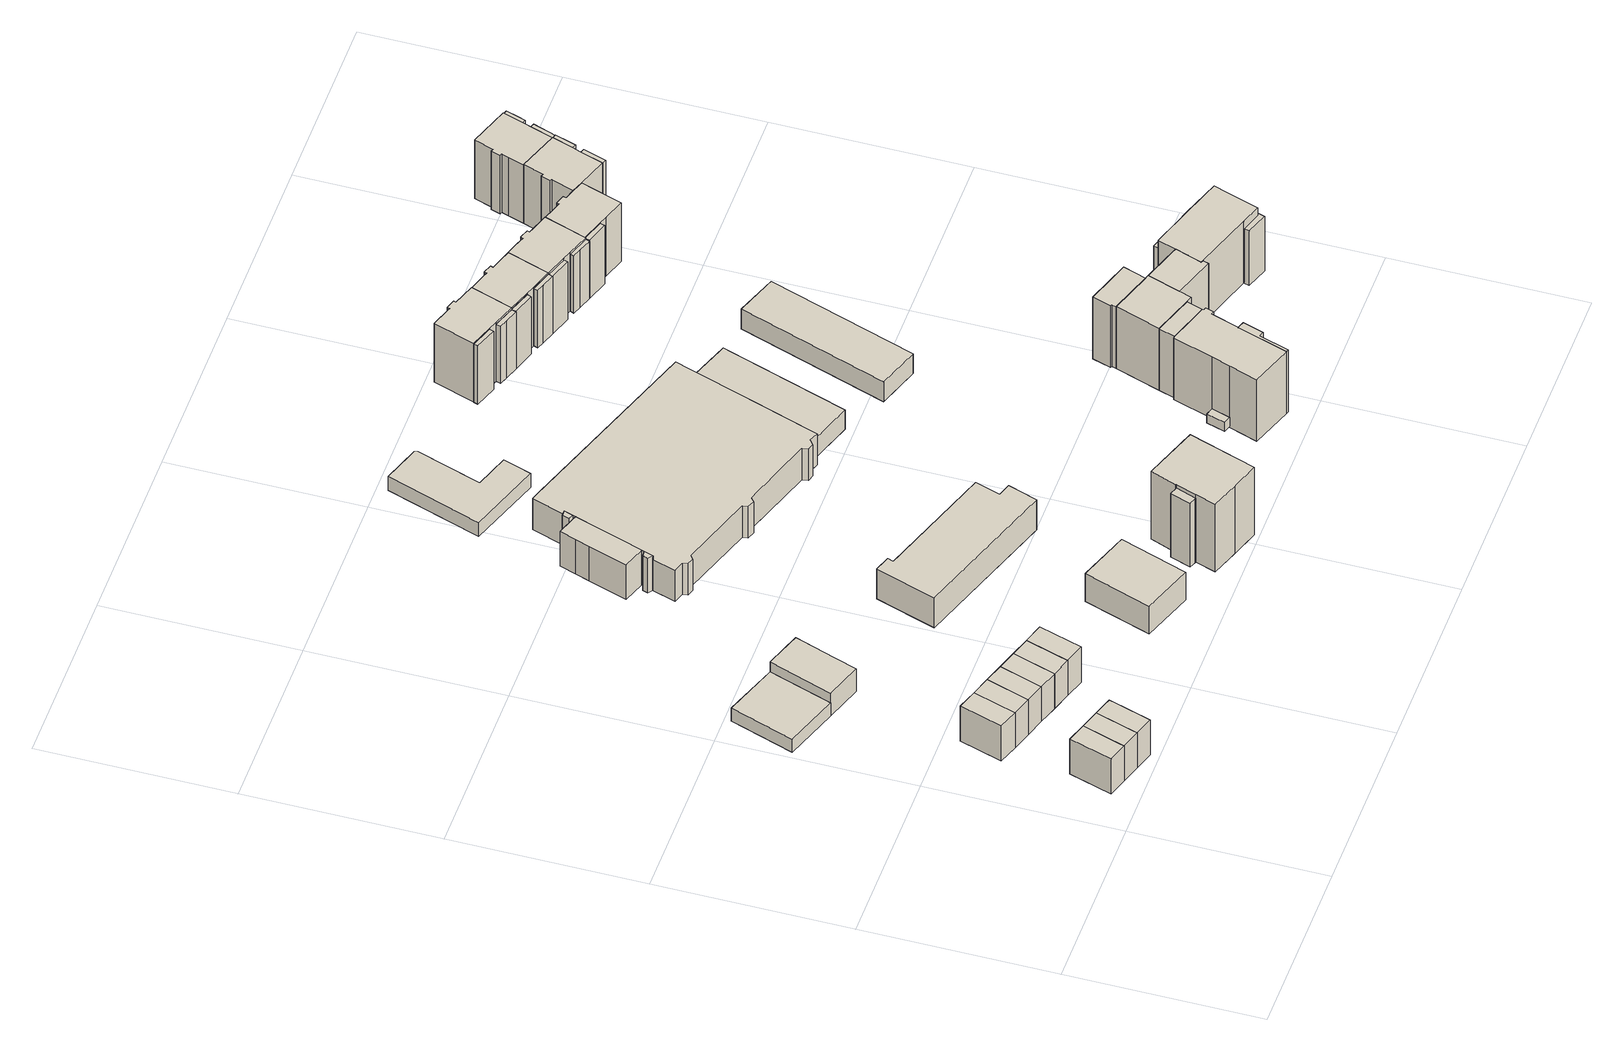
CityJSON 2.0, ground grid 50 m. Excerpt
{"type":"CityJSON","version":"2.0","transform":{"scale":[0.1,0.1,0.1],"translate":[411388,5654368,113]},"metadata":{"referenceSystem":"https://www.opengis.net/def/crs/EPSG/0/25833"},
"CityObjects":{
"building1":{"type":"Building","attributes":{"Dachtyp_tdc":"tdcPolyFlatRoof","Gemeindeschluessel":14612000,"Dachneigung":0,"QualitaetDacherkennung":53,"Geometrietyp2DReferenz":"3000","measuredHeight":11.3,"function":"31001_9998","roofType":"1000"},"geometry":[{"type":"Solid","lod":"1","boundaries":[[[[0,1,2,3]],[[4,5,6,7]],[[3,5,4,0]],[[2,6,5,3]],[[1,7,6,2]],[[0,4,7,1]]]]}]},
"building2":{"type":"Building","attributes":{"Dachtyp_tdc":"tdcPolyFlatRoof","Gemeindeschluessel":14612000,"Dachneigung":0,"QualitaetDacherkennung":54,"Geometrietyp2DReferenz":"3000","measuredHeight":11.29,"function":"31001_9998","roofType":"1000"},"geometry":[{"type":"Solid","lod":"1","boundaries":[[[[1,8,9,2]],[[7,6,10,11]],[[2,6,7,1]],[[9,10,6,2]],[[8,11,10,9]],[[1,7,11,8]]]]}]},
"building3":{"type":"Building","attributes":{"Dachtyp_tdc":"tdcPolyFlatRoof","Gemeindeschluessel":14612000,"Dachneigung":0,"QualitaetDacherkennung":52,"Geometrietyp2DReferenz":"3000","measuredHeight":11.27,"function":"31001_9998","roofType":"1000"},"geometry":[{"type":"Solid","lod":"1","boundaries":[[[[8,12,13,9]],[[11,10,14,15]],[[9,10,11,8]],[[13,14,10,9]],[[12,15,14,13]],[[8,11,15,12]]]]}]},
"building4":{"type":"Building","attributes":{"Dachtyp_tdc":"tdcPolyFlatRoof","Gemeindeschluessel":14612000,"Dachneigung":0,"QualitaetDacherkennung":50,"Geometrietyp2DReferenz":"3000","measuredHeight":11.36,"function":"31001_9998","roofType":"1000"},"geometry":[{"type":"Solid","lod":"1","boundaries":[[[[16,17,18,19]],[[20,21,22,23]],[[19,21,20,16]],[[18,22,21,19]],[[17,23,22,18]],[[16,20,23,17]]]]}]},
"building5":{"type":"Building","attributes":{"Dachtyp_tdc":"tdcPolyFlatRoof","Gemeindeschluessel":14612000,"Dachneigung":0,"QualitaetDacherkennung":55,"Geometrietyp2DReferenz":"3000","measuredHeight":11.34,"function":"31001_9998","roofType":"1000"},"geometry":[{"type":"Solid","lod":"1","boundaries":[[[[16,24,25,17]],[[20,23,26,27]],[[17,23,20,16]],[[25,26,23,17]],[[24,27,26,25]],[[16,20,27,24]]]]}]},
"building6":{"type":"Building","attributes":{"Dachtyp_tdc":"tdcPolyFlatRoof","Gemeindeschluessel":14612000,"Dachneigung":0,"QualitaetDacherkennung":59,"Geometrietyp2DReferenz":"3000","measuredHeight":4.21,"function":"31001_9998","roofType":"1000"},"geometry":[{"type":"Solid","lod":"1","boundaries":[[[[28,29,30,31]],[[32,33,34,35]],[[31,33,32,28]],[[30,34,33,31]],[[29,35,34,30]],[[28,32,35,29]]]]}]},
"building7":{"type":"Building","attributes":{"Dachtyp_tdc":"tdcPolyFlatRoof","Gemeindeschluessel":14612000,"Dachneigung":0,"QualitaetDacherkennung":54,"Geometrietyp2DReferenz":"3000","measuredHeight":11.32,"function":"31001_9998","roofType":"1000"},"geometry":[{"type":"Solid","lod":"1","boundaries":[[[[24,36,37,25]],[[27,26,38,39]],[[25,26,27,24]],[[37,38,26,25]],[[36,39,38,37]],[[24,27,39,36]]]]}]},
"building8":{"type":"Building","attributes":{"Dachtyp_tdc":"tdcPolyFlatRoof","Gemeindeschluessel":14612000,"Dachneigung":0,"QualitaetDacherkennung":53,"Geometrietyp2DReferenz":"3000","measuredHeight":11.34,"function":"31001_9998","roofType":"1000"},"geometry":[{"type":"Solid","lod":"1","boundaries":[[[[36,40,41,37]],[[39,38,42,43]],[[37,38,39,36]],[[41,42,38,37]],[[40,43,42,41]],[[36,39,43,40]]]]}]},
"building9":{"type":"Building","attributes":{"Dachtyp_tdc":"tdcPolyFlatRoof","Gemeindeschluessel":14612000,"Dachneigung":0,"QualitaetDacherkennung":53,"Geometrietyp2DReferenz":"3000","measuredHeight":11.34,"function":"31001_9998","roofType":"1000"},"geometry":[{"type":"Solid","lod":"1","boundaries":[[[[40,44,45,41]],[[43,42,46,47]],[[41,42,43,40]],[[45,46,42,41]],[[44,47,46,45]],[[40,43,47,44]]]]}]},
"building10":{"type":"Building","attributes":{"Dachtyp_tdc":"tdcPolyFlatRoof","Gemeindeschluessel":14612000,"Dachneigung":0,"QualitaetDacherkennung":69,"Geometrietyp2DReferenz":"3000","measuredHeight":7.28,"function":"31001_9998","roofType":"1000"},"geometry":[{"type":"Solid","lod":"1","boundaries":[[[[48,49,50,51,52,53]],[[54,55,56,57,58,59]],[[53,55,54,48]],[[52,56,55,53]],[[51,57,56,52]],[[50,58,57,51]],[[49,59,58,50]],[[48,54,59,49]]]]}]},
"building11":{"type":"Building","attributes":{"Dachtyp_tdc":"tdcPolyFlatRoof","Gemeindeschluessel":14612000,"Dachneigung":0,"QualitaetDacherkennung":60,"Geometrietyp2DReferenz":"3000","measuredHeight":11.39,"function":"31001_9998","roofType":"1000"},"geometry":[{"type":"Solid","lod":"1","boundaries":[[[[60,61,62,63]],[[46,64,65,47]],[[63,64,46,60]],[[62,65,64,63]],[[61,47,65,62]],[[60,46,47,61]]]]}]},
"building12":{"type":"Building","attributes":{"Dachtyp_tdc":"tdcPolyFlatRoof","Gemeindeschluessel":14612000,"Dachneigung":0,"QualitaetDacherkennung":75,"Geometrietyp2DReferenz":"3000","measuredHeight":2.89,"function":"31001_9998","roofType":"1000"},"geometry":[{"type":"Solid","lod":"1","boundaries":[[[[66,67,68,69]],[[70,71,72,73]],[[69,71,70,66]],[[68,72,71,69]],[[67,73,72,68]],[[66,70,73,67]]]]}]},
"building13":{"type":"Building","attributes":{"Dachtyp_tdc":"tdcPolyFlatRoof","Gemeindeschluessel":14612000,"Dachneigung":0,"QualitaetDacherkennung":88,"Geometrietyp2DReferenz":"3000","measuredHeight":9.07,"function":"31001_9998","roofType":"1000"},"geometry":[{"type":"Solid","lod":"1","boundaries":[[[[74,75,76,77]],[[78,79,80,81]],[[77,79,78,74]],[[76,80,79,77]],[[75,81,80,76]],[[74,78,81,75]]]]}]},
"building14":{"type":"Building","attributes":{"Dachtyp_tdc":"tdcPolyFlatRoof","Gemeindeschluessel":14612000,"Dachneigung":0,"QualitaetDacherkennung":85,"Geometrietyp2DReferenz":"3000","measuredHeight":9.67,"function":"31001_9998","roofType":"1000"},"geometry":[{"type":"Solid","lod":"1","boundaries":[[[[82,83,84,85,86,87,88,89]],[[90,91,92,93,94,95,96,97]],[[89,91,90,82]],[[88,92,91,89]],[[87,93,92,88]],[[86,94,93,87]],[[85,95,94,86]],[[84,96,95,85]],[[83,97,96,84]],[[82,90,97,83]]]]}]},
"building15":{"type":"Building","attributes":{"Gemeindeschluessel":14612000,"Geometrietyp2DReferenz":"3000","function":"31001_9998","roofType":"9999"},"children":["building15-1","building15-2"]},
"building15-1":{"type":"BuildingPart","attributes":{"Dachtyp_tdc":"tdcFreeFormRoof","Dachneigung":34.82,"QualitaetDacherkennung":23,"Geometrietyp2DReferenz":"3000","measuredHeight":21.06,"roofType":"5000"},"parents":["building15"],"geometry":[{"type":"Solid","lod":"1","boundaries":[[[[98,99,100,101,102,103]],[[104,105,106,107,108,109]],[[103,105,104,98]],[[102,106,105,103]],[[101,107,106,102]],[[100,108,107,101]],[[99,109,108,100]],[[98,104,109,99]]]]}]},
"building15-2":{"type":"BuildingPart","attributes":{"Dachtyp_tdc":"tdcGableRoof","Dachneigung":26.65,"QualitaetDacherkennung":77,"Geometrietyp2DReferenz":"3000","measuredHeight":23.75,"roofType":"3100"},"parents":["building15"],"geometry":[{"type":"Solid","lod":"1","boundaries":[[[[110,111,112,113,114,115,116,117,118]],[[105,104,119,120,121,122,123,124,106]],[[118,104,105,110]],[[117,119,104,118]],[[116,120,119,117]],[[115,121,120,116]],[[114,122,121,115]],[[113,123,122,114]],[[112,124,123,113]],[[111,106,124,112]],[[110,105,106,111]]]]}]},
"building16":{"type":"Building","attributes":{"name":"Hochschule für Technik und Wirtschaft Dresden","Dachtyp_tdc":"tdcPolyFlatRoof","Gemeindeschluessel":14612000,"Dachneigung":0,"QualitaetDacherkennung":67,"Geometrietyp2DReferenz":"3000","measuredHeight":4.41,"function":"31001_3023","roofType":"1000"},"geometry":[{"type":"Solid","lod":"1","boundaries":[[[[125,126,127,128,129,130,131]],[[132,133,134,135,136,137,138]],[[131,133,132,125]],[[130,134,133,131]],[[129,135,134,130]],[[128,136,135,129]],[[127,137,136,128]],[[126,138,137,127]],[[125,132,138,126]]]]}]},
"building17":{"type":"Building","attributes":{"name":"Hochschule für Technik und Wirtschaft Dresden","Gemeindeschluessel":14612000,"Geometrietyp2DReferenz":"3000","function":"31001_3023","roofType":"9999"},"children":["building17-1","building17-2","building17-3"]},
"building17-1":{"type":"BuildingPart","attributes":{"Dachtyp_tdc":"tdcGableRoof","Dachneigung":15.38,"QualitaetDacherkennung":15,"Geometrietyp2DReferenz":"3000","measuredHeight":9.05,"roofType":"3100"},"parents":["building17"],"geometry":[{"type":"Solid","lod":"1","boundaries":[[[[139,140,141,142]],[[143,144,145,146]],[[142,144,143,139]],[[141,145,144,142]],[[140,146,145,141]],[[139,143,146,140]]]]}]},
"building17-2":{"type":"BuildingPart","attributes":{"Dachtyp_tdc":"tdcGableRoof","Dachneigung":10.13,"QualitaetDacherkennung":24,"Geometrietyp2DReferenz":"3000","measuredHeight":12,"roofType":"3100"},"parents":["building17"],"geometry":[{"type":"Solid","lod":"1","boundaries":[[[[147,148,149,150,151,152,153,154,155,156,157,158,159,160,161,162,163,164,165,166,167,168,169,170]],[[171,172,173,174,175,176,177,178,179,180,181,182,183,184,185,186,187,188,189,190,191,143,192,146]],[[170,172,171,147]],[[169,173,172,170]],[[168,174,173,169]],[[167,175,174,168]],[[166,176,175,167]],[[165,177,176,166]],[[164,178,177,165]],[[163,179,178,164]],[[162,180,179,163]],[[161,181,180,162]],[[160,182,181,161]],[[159,183,182,160]],[[158,184,183,159]],[[157,185,184,158]],[[156,186,185,157]],[[155,187,186,156]],[[154,188,187,155]],[[153,189,188,154]],[[152,190,189,153]],[[151,191,190,152]],[[150,143,191,151]],[[149,192,143,150]],[[148,146,192,149]],[[147,171,146,148]]]]}]},
"building17-3":{"type":"BuildingPart","attributes":{"Dachtyp_tdc":"tdcPolyFlatRoof","Dachneigung":0,"QualitaetDacherkennung":63,"Geometrietyp2DReferenz":"3000","measuredHeight":11.13,"roofType":"1000"},"parents":["building17"],"geometry":[{"type":"Solid","lod":"1","boundaries":[[[[193,194,195,196,197,198,199,200,201,202,203,204,205,206,207]],[[185,208,209,210,211,212,213,214,215,216,217,218,219,188,186]],[[207,208,185,193]],[[206,209,208,207]],[[205,210,209,206]],[[204,211,210,205]],[[203,212,211,204]],[[202,213,212,203]],[[201,214,213,202]],[[200,215,214,201]],[[199,216,215,200]],[[198,217,216,199]],[[197,218,217,198]],[[196,219,218,197]],[[195,188,219,196]],[[194,186,188,195]],[[193,185,186,194]]]]}]},
"building18":{"type":"Building","attributes":{"Dachtyp_tdc":"tdcGableRoof","Gemeindeschluessel":14612000,"Dachneigung":17.74,"QualitaetDacherkennung":13,"Geometrietyp2DReferenz":"3000","measuredHeight":4.58,"function":"31001_9998","roofType":"3100"},"geometry":[{"type":"Solid","lod":"1","boundaries":[[[[220,221,222,223]],[[224,225,226,227]],[[223,225,224,220]],[[222,226,225,223]],[[221,227,226,222]],[[220,224,227,221]]]]}]},
"building19":{"type":"Building","attributes":{"Gemeindeschluessel":14612000,"Geometrietyp2DReferenz":"3000","function":"31001_9998","roofType":"9999"},"children":["building19-1","building19-2","building19-3"]},
"building19-1":{"type":"BuildingPart","attributes":{"Dachtyp_tdc":"tdcFreeFormRoof","Dachneigung":61.58,"QualitaetDacherkennung":16,"Geometrietyp2DReferenz":"3000","measuredHeight":19.38,"roofType":"5000"},"parents":["building19"],"geometry":[{"type":"Solid","lod":"1","boundaries":[[[[228,229,230,231]],[[232,233,234,235]],[[231,233,232,228]],[[230,234,233,231]],[[229,235,234,230]],[[228,232,235,229]]]]}]},
"building19-2":{"type":"BuildingPart","attributes":{"Dachtyp_tdc":"tdcPolyFlatRoof","Dachneigung":0,"QualitaetDacherkennung":26,"Geometrietyp2DReferenz":"3000","measuredHeight":18.43,"roofType":"1000"},"parents":["building19"],"geometry":[{"type":"Solid","lod":"1","boundaries":[[[[236,237,238,239,240]],[[241,242,243,244,245]],[[240,242,241,236]],[[239,243,242,240]],[[238,244,243,239]],[[237,245,244,238]],[[236,241,245,237]]]]}]},
"building19-3":{"type":"BuildingPart","attributes":{"Dachtyp_tdc":"tdcPolyFlatRoof","Dachneigung":0,"QualitaetDacherkennung":67,"Geometrietyp2DReferenz":"3000","measuredHeight":18.95,"roofType":"1000"},"parents":["building19"],"geometry":[{"type":"Solid","lod":"1","boundaries":[[[[246,247,248,249,250,251,252,253,254,255,256]],[[257,258,259,260,261,262,263,241,245,234,233]],[[256,258,257,246]],[[255,259,258,256]],[[254,260,259,255]],[[253,261,260,254]],[[252,262,261,253]],[[251,263,262,252]],[[250,241,263,251]],[[249,245,241,250]],[[248,234,245,249]],[[247,233,234,248]],[[246,257,233,247]]]]}]},
"building20":{"type":"Building","attributes":{"name":"Hochschule für Technik und Wirtschaft Dresden","Dachtyp_tdc":"tdcPolyFlatRoof","Gemeindeschluessel":14612000,"Dachneigung":0,"QualitaetDacherkennung":81,"Geometrietyp2DReferenz":"3000","measuredHeight":6.41,"function":"31001_3023","roofType":"1000"},"geometry":[{"type":"Solid","lod":"1","boundaries":[[[[264,265,266,267]],[[268,269,270,271]],[[267,269,268,264]],[[266,270,269,267]],[[265,271,270,266]],[[264,268,271,265]]]]}]},
"building21":{"type":"Building","attributes":{"Gemeindeschluessel":14612000,"Geometrietyp2DReferenz":"3000","function":"31001_9998","roofType":"9999"},"children":["building21-1","building21-2","building21-3"]},
"building21-1":{"type":"BuildingPart","attributes":{"Dachtyp_tdc":"tdcPolyFlatRoof","Dachneigung":3.87,"QualitaetDacherkennung":24,"Geometrietyp2DReferenz":"3000","measuredHeight":18.53,"roofType":"2100"},"parents":["building21"],"geometry":[{"type":"Solid","lod":"1","boundaries":[[[[272,273,274,275]],[[276,242,241,277]],[[275,242,276,272]],[[274,241,242,275]],[[273,277,241,274]],[[272,276,277,273]]]]}]},
"building21-2":{"type":"BuildingPart","attributes":{"Dachtyp_tdc":"tdcFreeFormRoof","Dachneigung":10.61,"QualitaetDacherkennung":28,"Geometrietyp2DReferenz":"3000","measuredHeight":18.56,"roofType":"5000"},"parents":["building21"],"geometry":[{"type":"Solid","lod":"1","boundaries":[[[[278,279,280,281,282,283]],[[284,285,286,287,288,289]],[[283,285,284,278]],[[282,286,285,283]],[[281,287,286,282]],[[280,288,287,281]],[[279,289,288,280]],[[278,284,289,279]]]]}]},
"building21-3":{"type":"BuildingPart","attributes":{"Dachtyp_tdc":"tdcPolyFlatRoof","Dachneigung":0,"QualitaetDacherkennung":68,"Geometrietyp2DReferenz":"3000","measuredHeight":18.92,"roofType":"1000"},"parents":["building21"],"geometry":[{"type":"Solid","lod":"1","boundaries":[[[[290,291,292,293,294,295,296,297,298,299,300]],[[263,301,302,303,304,305,306,285,284,277,241]],[[300,263,241,290]],[[299,301,263,300]],[[298,302,301,299]],[[297,303,302,298]],[[296,304,303,297]],[[295,305,304,296]],[[294,306,305,295]],[[293,285,306,294]],[[292,284,285,293]],[[291,277,284,292]],[[290,241,277,291]]]]}]},
"building22":{"type":"Building","attributes":{"Gemeindeschluessel":14612000,"Geometrietyp2DReferenz":"3000","function":"31001_9998","roofType":"9999"},"children":["building22-1","building22-2","building22-3","building22-4","building22-5","building22-6","building22-7","building22-8","building22-9","building22-10"]},
"building22-1":{"type":"BuildingPart","attributes":{"Dachtyp_tdc":"tdcPolyFlatRoof","Dachneigung":0,"QualitaetDacherkennung":42,"Geometrietyp2DReferenz":"3000","measuredHeight":19.87,"roofType":"1000"},"parents":["building22"],"geometry":[{"type":"Solid","lod":"1","boundaries":[[[[307,308,309,310,311,312]],[[313,314,315,316,317,318]],[[312,314,313,307]],[[311,315,314,312]],[[310,316,315,311]],[[309,317,316,310]],[[308,318,317,309]],[[307,313,318,308]]]]}]},
"building22-2":{"type":"BuildingPart","attributes":{"Dachtyp_tdc":"tdcPolyFlatRoof","Dachneigung":0,"QualitaetDacherkennung":76,"Geometrietyp2DReferenz":"3000","measuredHeight":19.95,"roofType":"1000"},"parents":["building22"],"geometry":[{"type":"Solid","lod":"1","boundaries":[[[[319,320,321,322,323,324]],[[325,326,327,328,329,330]],[[324,326,325,319]],[[323,327,326,324]],[[322,328,327,323]],[[321,329,328,322]],[[320,330,329,321]],[[319,325,330,320]]]]}]},
"building22-3":{"type":"BuildingPart","attributes":{"Dachtyp_tdc":"tdcPolyFlatRoof","Dachneigung":0,"QualitaetDacherkennung":43,"Geometrietyp2DReferenz":"3000","measuredHeight":19.89,"roofType":"1000"},"parents":["building22"],"geometry":[{"type":"Solid","lod":"1","boundaries":[[[[331,332,333,334,335,336,337,338,339,340,341,342]],[[327,343,344,345,346,347,348,349,350,351,352,328]],[[342,343,327,331]],[[341,344,343,342]],[[340,345,344,341]],[[339,346,345,340]],[[338,347,346,339]],[[337,348,347,338]],[[336,349,348,337]],[[335,350,349,336]],[[334,351,350,335]],[[333,352,351,334]],[[332,328,352,333]],[[331,327,328,332]]]]}]},
"building22-4":{"type":"BuildingPart","attributes":{"Dachtyp_tdc":"tdcPolyFlatRoof","Dachneigung":0,"QualitaetDacherkennung":43,"Geometrietyp2DReferenz":"3000","measuredHeight":19.87,"roofType":"1000"},"parents":["building22"],"geometry":[{"type":"Solid","lod":"1","boundaries":[[[[353,354,355,356,357,358]],[[359,360,361,362,363,364]],[[358,360,359,353]],[[357,361,360,358]],[[356,362,361,357]],[[355,363,362,356]],[[354,364,363,355]],[[353,359,364,354]]]]}]},
"building22-5":{"type":"BuildingPart","attributes":{"Dachtyp_tdc":"tdcFreeFormRoof","Dachneigung":63.16,"QualitaetDacherkennung":35,"Geometrietyp2DReferenz":"3000","measuredHeight":18.07,"roofType":"5000"},"parents":["building22"],"geometry":[{"type":"Solid","lod":"1","boundaries":[[[[365,366,367,368]],[[369,370,371,372]],[[368,370,369,365]],[[367,371,370,368]],[[366,372,371,367]],[[365,369,372,366]]]]}]},
"building22-6":{"type":"BuildingPart","attributes":{"Dachtyp_tdc":"tdcPolyFlatRoof","Dachneigung":0,"QualitaetDacherkennung":29,"Geometrietyp2DReferenz":"3000","measuredHeight":17.61,"roofType":"1000"},"parents":["building22"],"geometry":[{"type":"Solid","lod":"1","boundaries":[[[[373,374,375,376,377]],[[378,379,380,381,382]],[[377,379,378,373]],[[376,380,379,377]],[[375,381,380,376]],[[374,382,381,375]],[[373,378,382,374]]]]}]},
"building22-7":{"type":"BuildingPart","attributes":{"Dachtyp_tdc":"tdcPolyFlatRoof","Dachneigung":0,"QualitaetDacherkennung":65,"Geometrietyp2DReferenz":"3000","measuredHeight":19.89,"roofType":"1000"},"parents":["building22"],"geometry":[{"type":"Solid","lod":"1","boundaries":[[[[338,337,383,384]],[[347,385,386,348]],[[384,385,347,338]],[[383,386,385,384]],[[337,348,386,383]],[[338,347,348,337]]]]}]},
"building22-8":{"type":"BuildingPart","attributes":{"Dachtyp_tdc":"tdcPolyFlatRoof","Dachneigung":0,"QualitaetDacherkennung":63,"Geometrietyp2DReferenz":"3000","measuredHeight":19.95,"roofType":"1000"},"parents":["building22"],"geometry":[{"type":"Solid","lod":"1","boundaries":[[[[387,388,389,390,391,392,393,394,395,396]],[[369,372,378,382,397,398,399,361,360,359]],[[396,372,369,387]],[[395,378,372,396]],[[394,382,378,395]],[[393,397,382,394]],[[392,398,397,393]],[[391,399,398,392]],[[390,361,399,391]],[[389,360,361,390]],[[388,359,360,389]],[[387,369,359,388]]]]}]},
"building22-9":{"type":"BuildingPart","attributes":{"Dachtyp_tdc":"tdcPolyFlatRoof","Dachneigung":0,"QualitaetDacherkennung":65,"Geometrietyp2DReferenz":"3000","measuredHeight":19.96,"roofType":"1000"},"parents":["building22"],"geometry":[{"type":"Solid","lod":"1","boundaries":[[[[400,401,402,403,404,405,406]],[[385,315,314,364,363,407,386]],[[406,315,385,400]],[[405,314,315,406]],[[404,364,314,405]],[[403,363,364,404]],[[402,407,363,403]],[[401,386,407,402]],[[400,385,386,401]]]]}]},
"building22-10":{"type":"BuildingPart","attributes":{"Dachtyp_tdc":"tdcPolyFlatRoof","Dachneigung":0,"QualitaetDacherkennung":24,"Geometrietyp2DReferenz":"3000","measuredHeight":17.61,"roofType":"1000"},"parents":["building22"],"geometry":[{"type":"Solid","lod":"1","boundaries":[[[[408,409,410,411,412,413]],[[414,399,398,397,415,416]],[[413,399,414,408]],[[412,398,399,413]],[[411,397,398,412]],[[410,415,397,411]],[[409,416,415,410]],[[408,414,416,409]]]]}]},
"building23":{"type":"Building","attributes":{"Gemeindeschluessel":14612000,"Geometrietyp2DReferenz":"3000","function":"31001_9998","roofType":"9999"},"children":["building23-1","building23-2","building23-3"]},
"building23-1":{"type":"BuildingPart","attributes":{"Dachtyp_tdc":"tdcPolyFlatRoof","Dachneigung":0,"QualitaetDacherkennung":69,"Geometrietyp2DReferenz":"3000","measuredHeight":18.99,"roofType":"1000"},"parents":["building23"],"geometry":[{"type":"Solid","lod":"1","boundaries":[[[[417,418,419,420,421,422,423,424,425,426,427]],[[428,429,286,306,430,431,432,433,434,435,436]],[[427,428,436,417]],[[426,429,428,427]],[[425,286,429,426]],[[424,306,286,425]],[[423,430,306,424]],[[422,431,430,423]],[[421,432,431,422]],[[420,433,432,421]],[[419,434,433,420]],[[418,435,434,419]],[[417,436,435,418]]]]}]},
"building23-2":{"type":"BuildingPart","attributes":{"Dachtyp_tdc":"tdcPolyFlatRoof","Dachneigung":34.81,"QualitaetDacherkennung":23,"Geometrietyp2DReferenz":"3000","measuredHeight":18.99,"roofType":"2100"},"parents":["building23"],"geometry":[{"type":"Solid","lod":"1","boundaries":[[[[437,438,439,440]],[[429,441,287,286]],[[440,441,429,437]],[[439,287,441,440]],[[438,286,287,439]],[[437,429,286,438]]]]}]},
"building23-3":{"type":"BuildingPart","attributes":{"Dachtyp_tdc":"tdcPolyFlatRoof","Dachneigung":7.53,"QualitaetDacherkennung":27,"Geometrietyp2DReferenz":"3000","measuredHeight":18.6,"roofType":"2100"},"parents":["building23"],"geometry":[{"type":"Solid","lod":"1","boundaries":[[[[442,443,444,445,446]],[[428,436,447,448,449]],[[446,436,428,442]],[[445,447,436,446]],[[444,448,447,445]],[[443,449,448,444]],[[442,428,449,443]]]]}]},
"building24":{"type":"Building","attributes":{"Gemeindeschluessel":14612000,"Geometrietyp2DReferenz":"3000","function":"31001_9998","roofType":"9999"},"children":["building24-1","building24-2"]},
"building24-1":{"type":"BuildingPart","attributes":{"Dachtyp_tdc":"tdcFreeFormRoof","Dachneigung":60.56,"QualitaetDacherkennung":14,"Geometrietyp2DReferenz":"3000","measuredHeight":19.4,"roofType":"5000"},"parents":["building24"],"geometry":[{"type":"Solid","lod":"1","boundaries":[[[[450,451,452,453,454]],[[455,447,436,456,457]],[[454,447,455,450]],[[453,436,447,454]],[[452,456,436,453]],[[451,457,456,452]],[[450,455,457,451]]]]}]},
"building24-2":{"type":"BuildingPart","attributes":{"Dachtyp_tdc":"tdcPolyFlatRoof","Dachneigung":0,"QualitaetDacherkennung":69,"Geometrietyp2DReferenz":"3000","measuredHeight":18.94,"roofType":"1000"},"parents":["building24"],"geometry":[{"type":"Solid","lod":"1","boundaries":[[[[458,459,460,461,462,463,464,465,466,467,468,469]],[[470,471,457,456,435,472,473,474,475,476,477,478]],[[469,471,470,458]],[[468,457,471,469]],[[467,456,457,468]],[[466,435,456,467]],[[465,472,435,466]],[[464,473,472,465]],[[463,474,473,464]],[[462,475,474,463]],[[461,476,475,462]],[[460,477,476,461]],[[459,478,477,460]],[[458,470,478,459]]]]}]},
"building25":{"type":"Building","attributes":{"Gemeindeschluessel":14612000,"Geometrietyp2DReferenz":"3000","function":"31001_9998","roofType":"9999"},"children":["building25-1","building25-2","building25-3"]},
"building25-1":{"type":"BuildingPart","attributes":{"Dachtyp_tdc":"tdcPolyFlatRoof","Dachneigung":37.55,"QualitaetDacherkennung":42,"Geometrietyp2DReferenz":"3000","measuredHeight":19.21,"roofType":"2100"},"parents":["building25"],"geometry":[{"type":"Solid","lod":"1","boundaries":[[[[479,480,481,482,483]],[[484,485,486,487,488]],[[483,485,484,479]],[[482,486,485,483]],[[481,487,486,482]],[[480,488,487,481]],[[479,484,488,480]]]]}]},
"building25-2":{"type":"BuildingPart","attributes":{"Dachtyp_tdc":"tdcPolyFlatRoof","Dachneigung":43.22,"QualitaetDacherkennung":38,"Geometrietyp2DReferenz":"3000","measuredHeight":19.37,"roofType":"2100"},"parents":["building25"],"geometry":[{"type":"Solid","lod":"1","boundaries":[[[[489,490,491,492]],[[493,494,495,496]],[[492,493,496,489]],[[491,494,493,492]],[[490,495,494,491]],[[489,496,495,490]]]]}]},
"building25-3":{"type":"BuildingPart","attributes":{"Dachtyp_tdc":"tdcPolyFlatRoof","Dachneigung":0,"QualitaetDacherkennung":80,"Geometrietyp2DReferenz":"3000","measuredHeight":18.97,"roofType":"1000"},"parents":["building25"],"geometry":[{"type":"Solid","lod":"1","boundaries":[[[[497,498,499,500,501,502,503,504,505,506,507]],[[484,493,496,478,477,508,509,510,511,512,485]],[[507,493,484,497]],[[506,496,493,507]],[[505,478,496,506]],[[504,477,478,505]],[[503,508,477,504]],[[502,509,508,503]],[[501,510,509,502]],[[500,511,510,501]],[[499,512,511,500]],[[498,485,512,499]],[[497,484,485,498]]]]}]},
"building26":{"type":"Building","attributes":{"Gemeindeschluessel":14612000,"Geometrietyp2DReferenz":"3000","function":"31001_9998","roofType":"9999"},"children":["building26-1","building26-2","building26-3"]},
"building26-1":{"type":"BuildingPart","attributes":{"Dachtyp_tdc":"tdcPolyFlatRoof","Dachneigung":46.81,"QualitaetDacherkennung":50,"Geometrietyp2DReferenz":"3000","measuredHeight":19.38,"roofType":"2100"},"parents":["building26"],"geometry":[{"type":"Solid","lod":"1","boundaries":[[[[513,514,515,516]],[[517,518,486,485]],[[516,518,517,513]],[[515,486,518,516]],[[514,485,486,515]],[[513,517,485,514]]]]}]},
"building26-2":{"type":"BuildingPart","attributes":{"Dachtyp_tdc":"tdcPolyFlatRoof","Dachneigung":0,"QualitaetDacherkennung":84,"Geometrietyp2DReferenz":"3000","measuredHeight":18.9,"roofType":"1000"},"parents":["building26"],"geometry":[{"type":"Solid","lod":"1","boundaries":[[[[519,520,521,522,523,524,525,526,527,528,529]],[[530,517,485,512,531,532,533,534,535,536,537]],[[529,517,530,519]],[[528,485,517,529]],[[527,512,485,528]],[[526,531,512,527]],[[525,532,531,526]],[[524,533,532,525]],[[523,534,533,524]],[[522,535,534,523]],[[521,536,535,522]],[[520,537,536,521]],[[519,530,537,520]]]]}]},
"building26-3":{"type":"BuildingPart","attributes":{"Dachtyp_tdc":"tdcPolyFlatRoof","Dachneigung":4.89,"QualitaetDacherkennung":48,"Geometrietyp2DReferenz":"3000","measuredHeight":18.56,"roofType":"2100"},"parents":["building26"],"geometry":[{"type":"Solid","lod":"1","boundaries":[[[[538,539,540,541,542]],[[530,537,543,544,545]],[[542,537,530,538]],[[541,543,537,542]],[[540,544,543,541]],[[539,545,544,540]],[[538,530,545,539]]]]}]}
},
"vertices":[
[86,64,144],[136,48,144],[172,159,144],[121,175,144],[86,64,31],[121,175,31],[172,159,31],[136,48,31],
[187,32,144],[222,143,144],[222,143,31],[187,32,31],
[237,16,144],[272,127,144],[272,127,31],[237,16,31],
[168,323,142],[203,434,142],[151,451,142],[116,340,142],[168,323,29],[116,340,29],[151,451,29],[203,434,29],
[218,307,142],[254,418,142],[254,418,29],[218,307,29],
[201,929,67],[59,978,67],[2,812,67],[144,763,67],[201,929,25],[144,763,25],[2,812,25],[59,978,25],
[269,291,142],[304,402,142],[304,402,29],[269,291,29],
[319,275,142],[355,386,142],[355,386,29],[319,275,29],
[370,259,142],[405,370,142],[405,370,29],[370,259,29],
[201,929,99],[144,763,99],[239,731,99],[257,784,99],[270,821,99],[296,896,99],[201,929,26],[296,896,26],[270,821,26],[257,784,26],[239,731,26],[144,763,26],
[405,370,143],[370,259,143],[422,242,143],[457,354,143],[457,354,29],[422,242,29],
[257,784,53],[280,776,53],[293,813,53],[270,821,53],[257,784,24],[270,821,24],[293,813,24],[280,776,24],
[628,142,113],[761,95,113],[821,270,113],[687,316,113],[628,142,23],[687,316,23],[821,270,23],[761,95,23],
[606,770,105],[565,784,105],[513,628,105],[895,500,105],[921,576,105],[887,587,105],[908,652,105],[600,755,105],[606,770,8],[600,755,8],[908,652,8],[887,587,8],[921,576,8],[895,500,8],[513,628,8],[565,784,8],
[904,165,230],[886,171,230],[868,118,230],[885,112,230],[888,111,230],[907,164,230],[904,165,24],[907,164,24],[888,111,24],[885,112,24],[868,118,24],[886,171,24],
[907,164,242],[888,111,242],[870,58,242],[943,33,242],[1015,9,242],[1074,183,242],[1002,208,242],[930,233,242],[904,165,242],[930,233,24],[1002,208,24],[1074,183,24],[1015,9,24],[943,33,24],[870,58,24],
[690,1730,65],[600,1760,65],[657,1929,65],[654,1936,65],[556,1969,65],[472,1722,65],[665,1656,65],[690,1730,21],[665,1656,21],[472,1722,21],[556,1969,21],[654,1936,21],[657,1929,21],[600,1760,21],
[1050,1395,86],[937,1061,86],[1065,1019,86],[1177,1350,86],[1050,1395,24],[1177,1350,24],[1065,1019,24],[937,1061,24],
[932,1045,125],[937,1061,125],[992,1223,125],[1050,1395,125],[1062,1429,125],[556,1600,125],[529,1609,125],[500,1523,125],[460,1402,125],[420,1282,125],[419,1282,125],[400,1222,125],[427,1213,125],[430,1200,125],[447,1194,125],[457,1202,125],[650,1138,125],[653,1124,125],[672,1117,125],[683,1127,125],[874,1064,125],[878,1048,125],[894,1043,125],[907,1054,125],[932,1045,24],[907,1054,24],[894,1043,24],[878,1048,24],[874,1064,24],[683,1127,24],[672,1117,24],[653,1124,24],[650,1138,24],[457,1202,24],[447,1194,24],[430,1200,24],[427,1213,24],[400,1222,24],[419,1282,24],[420,1282,24],[460,1402,24],[500,1523,24],[529,1609,24],[556,1600,24],[1062,1429,24],[992,1223,24],
[419,1282,136],[420,1282,136],[500,1523,136],[486,1523,136],[480,1505,136],[492,1500,136],[490,1492,136],[432,1512,136],[418,1469,136],[405,1432,136],[372,1332,136],[429,1313,136],[427,1306,136],[413,1305,136],[408,1291,136],[408,1291,24],[413,1305,24],[427,1306,24],[429,1313,24],[372,1332,24],[405,1432,24],[418,1469,24],[432,1512,24],[490,1492,24],[492,1500,24],[480,1505,24],[486,1523,24],
[1343,172,51],[1359,220,51],[1339,226,51],[1324,178,51],[1343,172,22],[1324,178,22],[1339,226,22],[1359,220,22],
[894,1857,206],[952,1837,206],[956,1848,206],[898,1868,206],[894,1857,18],[898,1868,18],[956,1848,18],[952,1837,18],
[1037,1820,202],[980,1840,202],[976,1828,202],[998,1820,202],[1033,1808,202],[1037,1820,18],[1033,1808,18],[998,1820,18],[976,1828,18],[980,1840,18],
[898,1869,208],[898,1868,208],[956,1848,208],[980,1840,208],[1037,1820,208],[1074,1929,208],[1016,1949,208],[1018,1955,208],[994,1963,208],[992,1956,208],[934,1976,208],[898,1869,18],[934,1976,18],[992,1956,18],[994,1963,18],[1018,1955,18],[1016,1949,18],[1074,1929,18],
[1178,961,89],[1288,924,89],[1419,1310,89],[1310,1348,89],[1178,961,25],[1310,1348,25],[1419,1310,25],[1288,924,25],
[1091,1789,203],[1095,1800,203],[1037,1820,203],[1033,1808,203],[1091,1789,18],[1095,1800,18],
[1119,1792,203],[1115,1781,203],[1135,1774,203],[1170,1762,203],[1174,1773,203],[1174,1774,203],[1119,1792,18],[1174,1774,18],[1174,1773,18],[1170,1762,18],[1135,1774,18],[1115,1781,18],
[1037,1820,207],[1095,1800,207],[1119,1792,207],[1174,1774,207],[1211,1883,207],[1153,1902,207],[1156,1909,207],[1133,1917,207],[1131,1910,207],[1108,1918,207],[1074,1929,207],[1108,1918,18],[1131,1910,18],[1133,1917,18],[1156,1909,18],[1153,1902,18],[1211,1883,18],
[1583,505,218],[1466,543,218],[1450,495,218],[1455,494,218],[1451,482,218],[1563,445,218],[1583,505,19],[1563,445,19],[1451,482,19],[1455,494,19],[1450,495,19],[1466,543,19],
[1459,135,219],[1471,131,219],[1489,185,219],[1471,191,219],[1428,60,219],[1434,58,219],[1459,135,19],[1434,58,19],[1428,60,19],[1471,191,19],[1489,185,19],[1471,131,19],
[1428,60,218],[1471,191,218],[1495,264,218],[1504,261,218],[1511,283,218],[1503,285,218],[1504,289,218],[1398,323,218],[1393,324,218],[1359,220,218],[1343,172,218],[1318,98,218],[1318,98,19],[1343,172,19],[1359,220,19],[1393,324,19],[1398,323,19],[1504,289,19],[1503,285,19],[1511,283,19],[1504,261,19],[1495,264,19],
[1676,408,218],[1573,442,218],[1544,357,218],[1653,321,218],[1658,336,218],[1652,338,218],[1676,408,19],[1652,338,19],[1658,336,19],[1653,321,19],[1544,357,19],[1573,442,19],
[1691,455,194],[1763,432,194],[1767,444,194],[1695,467,194],[1691,455,19],[1695,467,19],[1767,444,19],[1763,432,19],
[1800,420,195],[1903,386,195],[1904,391,195],[1808,423,195],[1802,425,195],[1800,420,19],[1802,425,19],[1808,423,19],[1904,391,19],[1903,386,19],
[1517,330,218],[1412,365,218],[1412,365,19],[1517,330,19],
[1691,455,219],[1676,408,219],[1652,338,219],[1658,336,219],[1811,285,219],[1863,268,219],[1891,352,219],[1903,386,219],[1800,420,219],[1763,432,219],[1891,352,19],[1863,268,19],[1811,285,19],
[1412,365,219],[1517,330,219],[1533,325,219],[1544,357,219],[1573,442,219],[1563,445,219],[1451,482,219],[1533,325,19],
[1807,271,195],[1864,251,195],[1897,350,195],[1891,352,195],[1863,268,195],[1811,285,195],[1807,271,19],[1897,350,19],[1864,251,19],
[1311,1727,208],[1348,1837,208],[1290,1856,208],[1292,1863,208],[1269,1871,208],[1266,1864,208],[1245,1872,208],[1211,1883,208],[1174,1773,208],[1230,1754,208],[1254,1746,208],[1254,1746,18],[1230,1754,18],[1245,1872,18],[1266,1864,18],[1269,1871,18],[1292,1863,18],[1290,1856,18],[1348,1837,18],[1311,1727,18],
[1230,1754,204],[1174,1773,204],[1170,1762,204],[1226,1743,204],[1226,1743,18],
[1254,1746,203],[1250,1736,203],[1273,1728,203],[1307,1716,203],[1311,1727,203],[1307,1716,18],[1273,1728,18],[1250,1736,18],
[1365,1697,206],[1369,1709,206],[1311,1729,206],[1311,1727,206],[1307,1716,206],[1365,1697,18],[1311,1729,18],[1369,1709,18],
[1447,1683,207],[1483,1790,207],[1453,1801,207],[1425,1810,207],[1427,1818,207],[1403,1826,207],[1401,1819,207],[1382,1825,207],[1348,1837,207],[1311,1729,207],[1369,1709,207],[1391,1702,207],[1447,1683,18],[1391,1702,18],[1382,1825,18],[1401,1819,18],[1403,1826,18],[1427,1818,18],[1425,1810,18],[1453,1801,18],[1483,1790,18],
[1588,1846,206],[1600,1842,206],[1607,1864,206],[1618,1897,206],[1606,1900,206],[1588,1846,18],[1606,1900,18],[1618,1897,18],[1607,1864,18],[1600,1842,18],
[1560,1764,206],[1572,1760,206],[1592,1820,206],[1580,1824,206],[1580,1824,18],[1592,1820,18],[1572,1760,18],[1560,1764,18],
[1588,1846,208],[1606,1900,208],[1500,1937,208],[1482,1884,208],[1476,1886,208],[1468,1862,208],[1473,1860,208],[1453,1801,208],[1483,1790,208],[1560,1764,208],[1580,1824,208],[1473,1860,18],[1468,1862,18],[1476,1886,18],[1482,1884,18],[1500,1937,18],
[1626,1960,205],[1606,1900,205],[1618,1897,205],[1638,1956,205],[1626,1960,18],[1638,1956,18],
[1634,1983,207],[1651,2034,207],[1545,2070,207],[1528,2020,207],[1522,2022,207],[1514,1998,207],[1520,1996,207],[1513,1977,207],[1500,1937,207],[1606,1900,207],[1626,1960,207],[1634,1983,18],[1513,1977,18],[1520,1996,18],[1514,1998,18],[1522,2022,18],[1528,2020,18],[1545,2070,18],[1651,2034,18],
[1634,1983,203],[1646,1979,203],[1653,1999,203],[1663,2030,203],[1651,2034,203],[1663,2030,18],[1653,1999,18],[1646,1979,18]
]}
